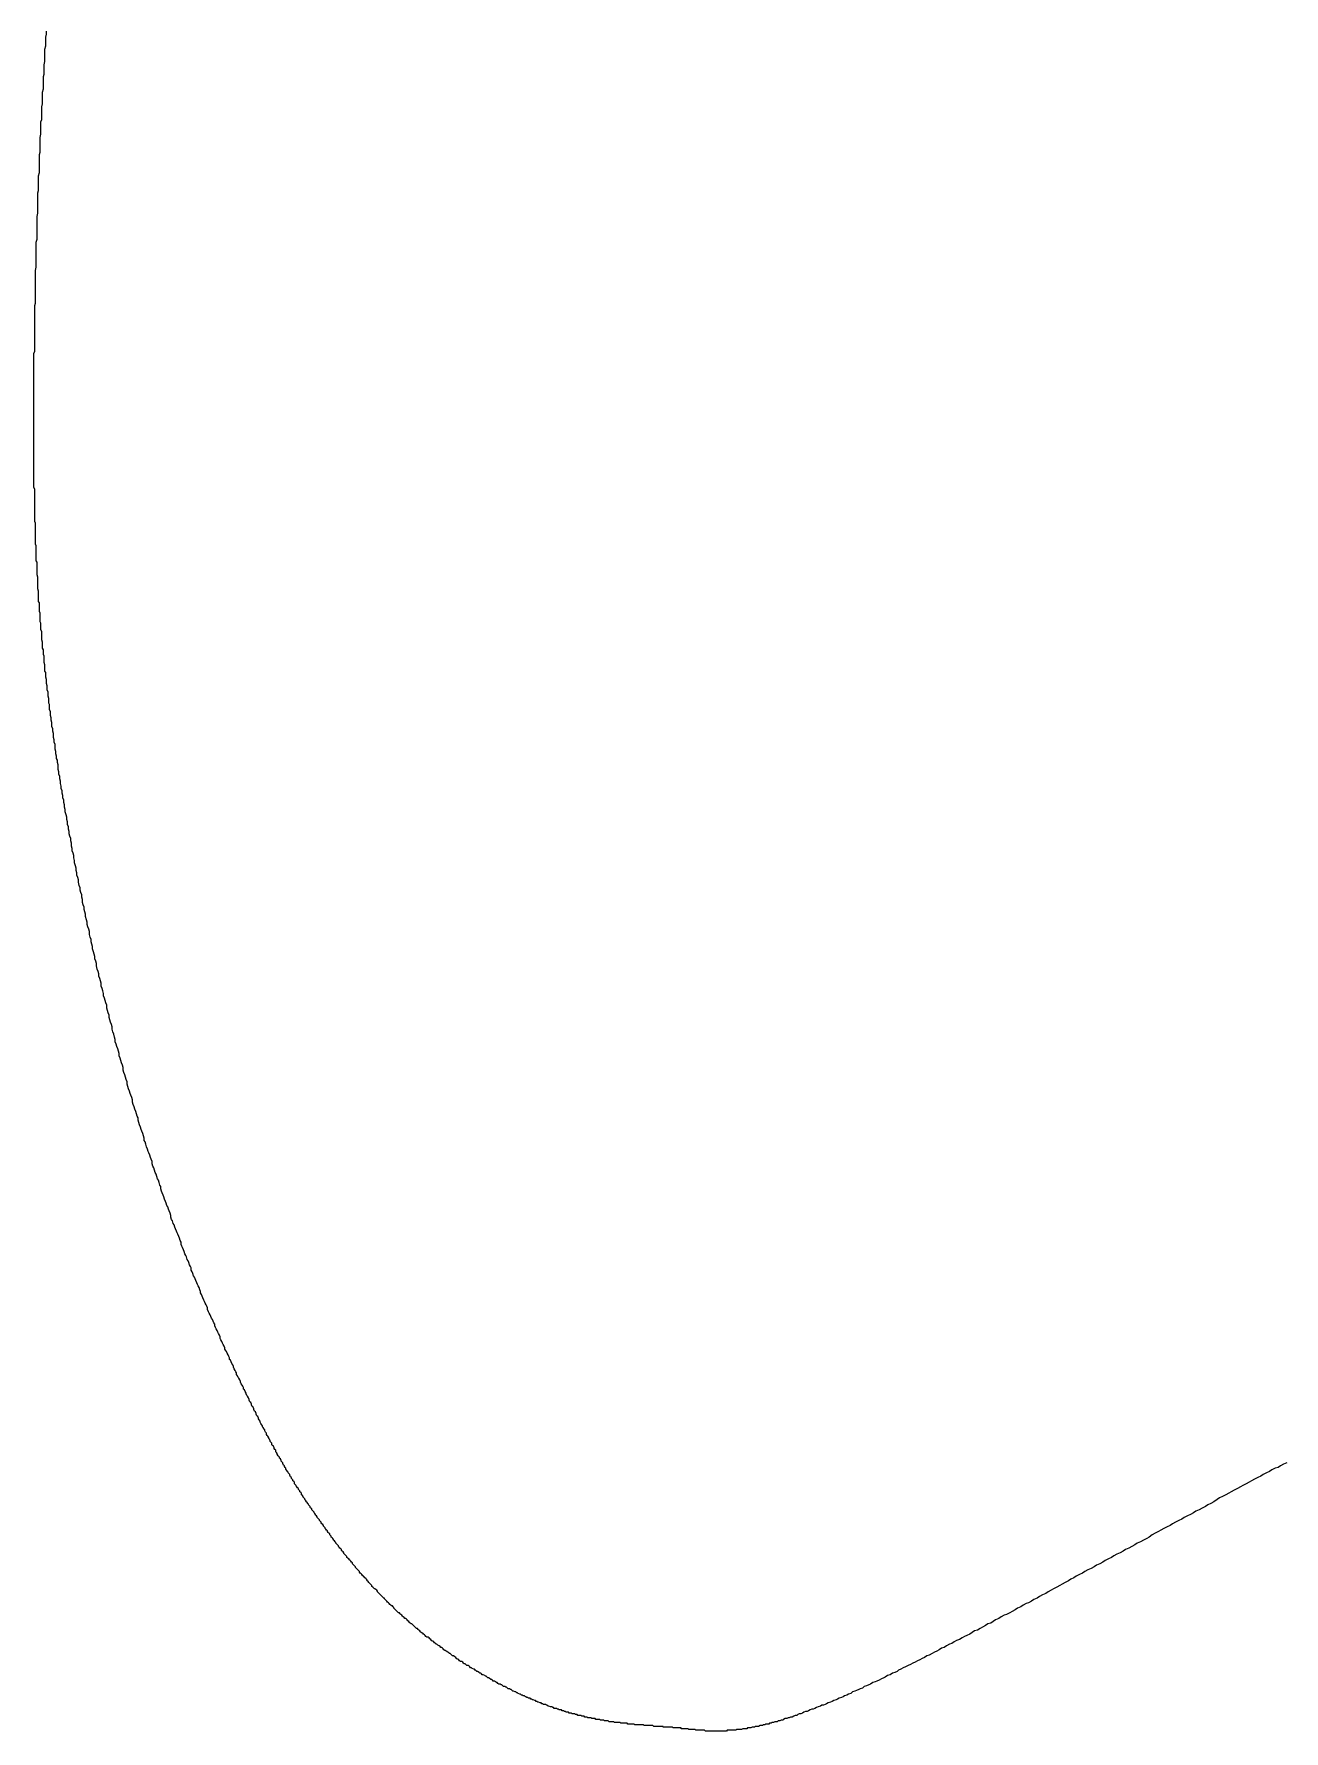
# Model space of a CAD drawing. Header units: millimetres. Extents: x 289 to 9778, y -894 to 6380.
# Drawn here: x 7072.79 to 7088.77, y -416.15 to -394.46 of the extents above; entities that cross this region are included whole.
import ezdxf

# ---------------------------------------------------------------- set-up
doc = ezdxf.new("R2010")
doc.units = ezdxf.units.MM

msp = doc.modelspace()

# ---------------------------------------------------------------- linework, layer by layer
msp.add_polyline3d([(7088.8, -412.723, 0), (7088.76, -412.743, 0), (7088.72, -412.763, 0), (7088.69, -412.783, 0), (7088.65, -412.793, 0), (7088.61, -412.813, 0), (7088.58, -412.833, 0), (7088.54, -412.853, 0), (7088.5, -412.873, 0), (7088.47, -412.893, 0), (7088.43, -412.913, 0), (7088.39, -412.933, 0), (7088.35, -412.953, 0), (7088.32, -412.973, 0), (7088.28, -412.993, 0), (7088.24, -413.013, 0), (7088.21, -413.033, 0), (7088.17, -413.053, 0), (7088.13, -413.073, 0), (7088.09, -413.093, 0), (7088.06, -413.113, 0), (7088.02, -413.133, 0), (7087.98, -413.153, 0), (7087.94, -413.173, 0), (7087.91, -413.193, 0), (7087.87, -413.223, 0), (7087.83, -413.243, 0), (7087.79, -413.263, 0), (7087.76, -413.283, 0), (7087.72, -413.303, 0), (7087.68, -413.323, 0), (7087.64, -413.343, 0), (7087.61, -413.363, 0), (7087.57, -413.383, 0), (7087.53, -413.403, 0), (7087.49, -413.423, 0), (7087.46, -413.443, 0), (7087.42, -413.463, 0), (7087.38, -413.483, 0), (7087.34, -413.503, 0), (7087.31, -413.523, 0), (7087.27, -413.543, 0), (7087.23, -413.563, 0), (7087.19, -413.583, 0), (7087.16, -413.603, 0), (7087.12, -413.623, 0), (7087.08, -413.643, 0), (7087.04, -413.673, 0), (7087.01, -413.693, 0), (7086.97, -413.713, 0), (7086.93, -413.733, 0), (7086.89, -413.753, 0), (7086.86, -413.773, 0), (7086.82, -413.793, 0), (7086.78, -413.813, 0), (7086.74, -413.833, 0), (7086.71, -413.853, 0), (7086.67, -413.873, 0), (7086.63, -413.893, 0), (7086.59, -413.913, 0), (7086.56, -413.933, 0), (7086.52, -413.953, 0), (7086.48, -413.973, 0), (7086.45, -413.993, 0), (7086.41, -414.013, 0), (7086.37, -414.033, 0), (7086.34, -414.053, 0), (7086.3, -414.073, 0), (7086.26, -414.093, 0), (7086.22, -414.113, 0), (7086.19, -414.133, 0), (7086.15, -414.153, 0), (7086.11, -414.173, 0), (7086.08, -414.193, 0), (7086.04, -414.213, 0), (7086.01, -414.233, 0), (7085.97, -414.253, 0), (7085.93, -414.273, 0), (7085.9, -414.293, 0), (7085.86, -414.313, 0), (7085.82, -414.333, 0), (7085.79, -414.353, 0), (7085.75, -414.373, 0), (7085.72, -414.393, 0), (7085.68, -414.413, 0), (7085.64, -414.433, 0), (7085.61, -414.453, 0), (7085.57, -414.473, 0), (7085.54, -414.493, 0), (7085.5, -414.513, 0), (7085.47, -414.523, 0), (7085.43, -414.543, 0), (7085.4, -414.563, 0), (7085.36, -414.583, 0), (7085.33, -414.603, 0), (7085.29, -414.623, 0), (7085.26, -414.643, 0), (7085.22, -414.663, 0), (7085.19, -414.673, 0), (7085.15, -414.693, 0), (7085.12, -414.713, 0), (7085.08, -414.733, 0), (7085.05, -414.753, 0), (7085.02, -414.773, 0), (7084.98, -414.783, 0), (7084.95, -414.803, 0), (7084.91, -414.823, 0), (7084.88, -414.843, 0), (7084.85, -414.863, 0), (7084.81, -414.873, 0), (7084.78, -414.893, 0), (7084.75, -414.913, 0), (7084.71, -414.933, 0), (7084.68, -414.943, 0), (7084.65, -414.963, 0), (7084.62, -414.983, 0), (7084.58, -414.993, 0), (7084.55, -415.013, 0), (7084.52, -415.033, 0), (7084.49, -415.043, 0), (7084.45, -415.063, 0), (7084.42, -415.083, 0), (7084.39, -415.093, 0), (7084.36, -415.113, 0), (7084.33, -415.133, 0), (7084.3, -415.143, 0), (7084.27, -415.163, 0), (7084.23, -415.183, 0), (7084.2, -415.193, 0), (7084.17, -415.213, 0), (7084.14, -415.223, 0), (7084.11, -415.243, 0), (7084.08, -415.253, 0), (7084.05, -415.273, 0), (7084.02, -415.283, 0), (7083.99, -415.303, 0), (7083.96, -415.313, 0), (7083.93, -415.333, 0), (7083.9, -415.343, 0), (7083.87, -415.363, 0), (7083.84, -415.373, 0), (7083.82, -415.393, 0), (7083.79, -415.403, 0), (7083.76, -415.413, 0), (7083.73, -415.433, 0), (7083.7, -415.443, 0), (7083.67, -415.463, 0), (7083.65, -415.473, 0), (7083.62, -415.483, 0), (7083.59, -415.503, 0), (7083.56, -415.513, 0), (7083.54, -415.523, 0), (7083.51, -415.533, 0), (7083.48, -415.553, 0), (7083.46, -415.563, 0), (7083.43, -415.573, 0), (7083.4, -415.583, 0), (7083.38, -415.603, 0), (7083.35, -415.613, 0), (7083.33, -415.623, 0), (7083.3, -415.633, 0), (7083.28, -415.643, 0), (7083.25, -415.653, 0), (7083.23, -415.673, 0), (7083.2, -415.683, 0), (7083.18, -415.693, 0), (7083.15, -415.703, 0), (7083.13, -415.713, 0), (7083.11, -415.723, 0), (7083.08, -415.733, 0), (7083.06, -415.743, 0), (7083.04, -415.753, 0), (7083.01, -415.763, 0), (7082.99, -415.773, 0), (7082.97, -415.783, 0), (7082.94, -415.793, 0), (7082.92, -415.803, 0), (7082.9, -415.813, 0), (7082.88, -415.823, 0), (7082.86, -415.823, 0), (7082.84, -415.833, 0), (7082.81, -415.843, 0), (7082.79, -415.853, 0), (7082.77, -415.863, 0), (7082.75, -415.873, 0), (7082.73, -415.873, 0), (7082.71, -415.883, 0), (7082.69, -415.893, 0), (7082.67, -415.903, 0), (7082.65, -415.903, 0), (7082.63, -415.913, 0), (7082.61, -415.923, 0), (7082.59, -415.933, 0), (7082.57, -415.933, 0), (7082.55, -415.943, 0), (7082.54, -415.953, 0), (7082.52, -415.953, 0), (7082.5, -415.963, 0), (7082.48, -415.973, 0), (7082.46, -415.973, 0), (7082.44, -415.983, 0), (7082.43, -415.983, 0), (7082.41, -415.993, 0), (7082.39, -415.993, 0), (7082.37, -416.003, 0), (7082.36, -416.013, 0), (7082.34, -416.013, 0), (7082.32, -416.023, 0), (7082.3, -416.023, 0), (7082.29, -416.033, 0), (7082.27, -416.033, 0), (7082.26, -416.033, 0), (7082.24, -416.043, 0), (7082.22, -416.043, 0), (7082.21, -416.053, 0), (7082.19, -416.053, 0), (7082.18, -416.063, 0), (7082.16, -416.063, 0), (7082.14, -416.063, 0), (7082.13, -416.073, 0), (7082.11, -416.073, 0), (7082.1, -416.083, 0), (7082.08, -416.083, 0), (7082.07, -416.083, 0), (7082.05, -416.093, 0), (7082.04, -416.093, 0), (7082.02, -416.093, 0), (7082.01, -416.093, 0), (7082, -416.103, 0), (7081.98, -416.103, 0), (7081.97, -416.103, 0), (7081.95, -416.113, 0), (7081.94, -416.113, 0), (7081.93, -416.113, 0), (7081.91, -416.113, 0), (7081.9, -416.123, 0), (7081.88, -416.123, 0), (7081.87, -416.123, 0), (7081.86, -416.123, 0), (7081.85, -416.123, 0), (7081.83, -416.133, 0), (7081.82, -416.133, 0), (7081.81, -416.133, 0), (7081.79, -416.133, 0), (7081.78, -416.133, 0), (7081.77, -416.133, 0), (7081.76, -416.143, 0), (7081.74, -416.143, 0), (7081.73, -416.143, 0), (7081.72, -416.143, 0), (7081.71, -416.143, 0), (7081.7, -416.143, 0), (7081.68, -416.143, 0), (7081.67, -416.143, 0), (7081.66, -416.143, 0), (7081.65, -416.143, 0), (7081.64, -416.153, 0), (7081.63, -416.153, 0), (7081.61, -416.153, 0), (7081.6, -416.153, 0), (7081.59, -416.153, 0), (7081.58, -416.153, 0), (7081.57, -416.153, 0), (7081.56, -416.153, 0), (7081.55, -416.153, 0), (7081.54, -416.153, 0), (7081.53, -416.153, 0), (7081.52, -416.153, 0), (7081.5, -416.153, 0), (7081.49, -416.153, 0), (7081.48, -416.153, 0), (7081.47, -416.153, 0), (7081.46, -416.153, 0), (7081.45, -416.153, 0), (7081.44, -416.153, 0), (7081.43, -416.153, 0), (7081.42, -416.153, 0), (7081.41, -416.153, 0), (7081.4, -416.153, 0), (7081.39, -416.153, 0), (7081.38, -416.153, 0), (7081.37, -416.153, 0), (7081.36, -416.143, 0), (7081.35, -416.143, 0), (7081.34, -416.143, 0), (7081.34, -416.143, 0), (7081.33, -416.143, 0), (7081.32, -416.143, 0), (7081.31, -416.143, 0), (7081.3, -416.143, 0), (7081.29, -416.143, 0), (7081.28, -416.143, 0), (7081.27, -416.143, 0), (7081.26, -416.143, 0), (7081.25, -416.143, 0), (7081.24, -416.133, 0), (7081.23, -416.133, 0), (7081.23, -416.133, 0), (7081.22, -416.133, 0), (7081.21, -416.133, 0), (7081.2, -416.133, 0), (7081.19, -416.133, 0), (7081.18, -416.133, 0), (7081.17, -416.133, 0), (7081.17, -416.133, 0), (7081.16, -416.133, 0), (7081.15, -416.123, 0), (7081.14, -416.123, 0), (7081.13, -416.123, 0), (7081.12, -416.123, 0), (7081.11, -416.123, 0), (7081.11, -416.123, 0), (7081.1, -416.123, 0), (7081.09, -416.123, 0), (7081.08, -416.123, 0), (7081.07, -416.123, 0), (7081.06, -416.123, 0), (7081.06, -416.113, 0), (7081.05, -416.113, 0), (7081.04, -416.113, 0), (7081.03, -416.113, 0), (7081.02, -416.113, 0), (7081.01, -416.113, 0), (7081.01, -416.113, 0), (7081, -416.113, 0), (7080.99, -416.113, 0), (7080.98, -416.113, 0), (7080.97, -416.113, 0), (7080.96, -416.113, 0), (7080.96, -416.113, 0), (7080.95, -416.103, 0), (7080.94, -416.103, 0), (7080.93, -416.103, 0), (7080.92, -416.103, 0), (7080.91, -416.103, 0), (7080.9, -416.103, 0), (7080.9, -416.103, 0), (7080.89, -416.103, 0), (7080.88, -416.103, 0), (7080.87, -416.103, 0), (7080.86, -416.103, 0), (7080.85, -416.103, 0), (7080.84, -416.103, 0), (7080.83, -416.103, 0), (7080.83, -416.093, 0), (7080.82, -416.093, 0), (7080.81, -416.093, 0), (7080.8, -416.093, 0), (7080.79, -416.093, 0), (7080.78, -416.093, 0), (7080.77, -416.093, 0), (7080.76, -416.093, 0), (7080.75, -416.093, 0), (7080.75, -416.093, 0), (7080.74, -416.093, 0), (7080.73, -416.093, 0), (7080.72, -416.093, 0), (7080.71, -416.093, 0), (7080.7, -416.083, 0), (7080.69, -416.083, 0), (7080.68, -416.083, 0), (7080.67, -416.083, 0), (7080.66, -416.083, 0), (7080.65, -416.083, 0), (7080.64, -416.083, 0), (7080.64, -416.083, 0), (7080.63, -416.083, 0), (7080.62, -416.083, 0), (7080.61, -416.083, 0), (7080.6, -416.083, 0), (7080.59, -416.083, 0), (7080.58, -416.073, 0), (7080.57, -416.073, 0), (7080.56, -416.073, 0), (7080.55, -416.073, 0), (7080.54, -416.073, 0), (7080.53, -416.073, 0), (7080.52, -416.073, 0), (7080.51, -416.073, 0), (7080.5, -416.073, 0), (7080.49, -416.073, 0), (7080.48, -416.073, 0), (7080.47, -416.073, 0), (7080.46, -416.063, 0), (7080.45, -416.063, 0), (7080.44, -416.063, 0), (7080.44, -416.063, 0), (7080.43, -416.063, 0), (7080.42, -416.063, 0), (7080.41, -416.063, 0), (7080.4, -416.063, 0), (7080.39, -416.063, 0), (7080.38, -416.063, 0), (7080.37, -416.053, 0), (7080.36, -416.053, 0), (7080.35, -416.053, 0), (7080.34, -416.053, 0), (7080.33, -416.053, 0), (7080.32, -416.053, 0), (7080.31, -416.053, 0), (7080.3, -416.053, 0), (7080.29, -416.053, 0), (7080.28, -416.043, 0), (7080.27, -416.043, 0), (7080.26, -416.043, 0), (7080.25, -416.043, 0), (7080.23, -416.043, 0), (7080.22, -416.043, 0), (7080.21, -416.043, 0), (7080.2, -416.033, 0), (7080.19, -416.033, 0), (7080.18, -416.033, 0), (7080.17, -416.033, 0), (7080.16, -416.033, 0), (7080.15, -416.033, 0), (7080.14, -416.033, 0), (7080.13, -416.023, 0), (7080.12, -416.023, 0), (7080.11, -416.023, 0), (7080.1, -416.023, 0), (7080.09, -416.023, 0), (7080.08, -416.023, 0), (7080.07, -416.013, 0), (7080.06, -416.013, 0), (7080.05, -416.013, 0), (7080.04, -416.013, 0), (7080.03, -416.013, 0), (7080.02, -416.003, 0), (7080, -416.003, 0), (7079.99, -416.003, 0), (7079.98, -416.003, 0), (7079.97, -416.003, 0), (7079.96, -415.993, 0), (7079.95, -415.993, 0), (7079.94, -415.993, 0), (7079.93, -415.993, 0), (7079.92, -415.993, 0), (7079.91, -415.983, 0), (7079.9, -415.983, 0), (7079.89, -415.983, 0), (7079.87, -415.983, 0), (7079.86, -415.973, 0), (7079.85, -415.973, 0), (7079.84, -415.973, 0), (7079.83, -415.973, 0), (7079.82, -415.963, 0), (7079.81, -415.963, 0), (7079.8, -415.963, 0), (7079.79, -415.963, 0), (7079.78, -415.953, 0), (7079.76, -415.953, 0), (7079.75, -415.953, 0), (7079.74, -415.953, 0), (7079.73, -415.943, 0), (7079.72, -415.943, 0), (7079.71, -415.943, 0), (7079.7, -415.933, 0), (7079.69, -415.933, 0), (7079.67, -415.933, 0), (7079.66, -415.923, 0), (7079.65, -415.923, 0), (7079.64, -415.923, 0), (7079.63, -415.923, 0), (7079.62, -415.913, 0), (7079.61, -415.913, 0), (7079.59, -415.913, 0), (7079.58, -415.903, 0), (7079.57, -415.903, 0), (7079.56, -415.893, 0), (7079.55, -415.893, 0), (7079.54, -415.893, 0), (7079.53, -415.883, 0), (7079.51, -415.883, 0), (7079.5, -415.883, 0), (7079.49, -415.873, 0), (7079.48, -415.873, 0), (7079.47, -415.863, 0), (7079.46, -415.863, 0), (7079.44, -415.863, 0), (7079.43, -415.853, 0), (7079.42, -415.853, 0), (7079.41, -415.843, 0), (7079.4, -415.843, 0), (7079.39, -415.843, 0), (7079.37, -415.833, 0), (7079.36, -415.833, 0), (7079.35, -415.823, 0), (7079.34, -415.823, 0), (7079.33, -415.813, 0), (7079.32, -415.813, 0), (7079.3, -415.813, 0), (7079.29, -415.803, 0), (7079.28, -415.803, 0), (7079.27, -415.793, 0), (7079.26, -415.793, 0), (7079.24, -415.783, 0), (7079.23, -415.783, 0), (7079.22, -415.773, 0), (7079.21, -415.773, 0), (7079.2, -415.763, 0), (7079.19, -415.763, 0), (7079.17, -415.753, 0), (7079.16, -415.753, 0), (7079.15, -415.743, 0), (7079.14, -415.743, 0), (7079.13, -415.733, 0), (7079.11, -415.733, 0), (7079.1, -415.723, 0), (7079.09, -415.723, 0), (7079.08, -415.713, 0), (7079.07, -415.713, 0), (7079.06, -415.703, 0), (7079.04, -415.703, 0), (7079.03, -415.693, 0), (7079.02, -415.693, 0), (7079.01, -415.683, 0), (7079, -415.683, 0), (7078.98, -415.673, 0), (7078.97, -415.663, 0), (7078.96, -415.663, 0), (7078.95, -415.653, 0), (7078.94, -415.653, 0), (7078.92, -415.643, 0), (7078.91, -415.643, 0), (7078.9, -415.633, 0), (7078.89, -415.623, 0), (7078.88, -415.623, 0), (7078.87, -415.613, 0), (7078.85, -415.613, 0), (7078.84, -415.603, 0), (7078.83, -415.593, 0), (7078.82, -415.593, 0), (7078.81, -415.583, 0), (7078.79, -415.583, 0), (7078.78, -415.573, 0), (7078.77, -415.563, 0), (7078.76, -415.563, 0), (7078.75, -415.553, 0), (7078.73, -415.553, 0), (7078.72, -415.543, 0), (7078.71, -415.533, 0), (7078.7, -415.533, 0), (7078.69, -415.523, 0), (7078.68, -415.513, 0), (7078.66, -415.513, 0), (7078.65, -415.503, 0), (7078.64, -415.493, 0), (7078.63, -415.493, 0), (7078.62, -415.483, 0), (7078.6, -415.473, 0), (7078.59, -415.473, 0), (7078.58, -415.463, 0), (7078.57, -415.453, 0), (7078.56, -415.453, 0), (7078.55, -415.443, 0), (7078.53, -415.433, 0), (7078.52, -415.433, 0), (7078.51, -415.423, 0), (7078.5, -415.413, 0), (7078.49, -415.413, 0), (7078.48, -415.403, 0), (7078.46, -415.393, 0), (7078.45, -415.393, 0), (7078.44, -415.383, 0), (7078.43, -415.373, 0), (7078.42, -415.363, 0), (7078.41, -415.363, 0), (7078.39, -415.353, 0), (7078.38, -415.343, 0), (7078.37, -415.343, 0), (7078.36, -415.333, 0), (7078.35, -415.323, 0), (7078.34, -415.313, 0), (7078.32, -415.313, 0), (7078.31, -415.303, 0), (7078.3, -415.293, 0), (7078.29, -415.293, 0), (7078.28, -415.283, 0), (7078.27, -415.273, 0), (7078.26, -415.263, 0), (7078.24, -415.263, 0), (7078.23, -415.253, 0), (7078.22, -415.243, 0), (7078.21, -415.233, 0), (7078.2, -415.233, 0), (7078.19, -415.223, 0), (7078.18, -415.213, 0), (7078.17, -415.203, 0), (7078.15, -415.193, 0), (7078.14, -415.193, 0), (7078.13, -415.183, 0), (7078.12, -415.173, 0), (7078.11, -415.163, 0), (7078.1, -415.163, 0), (7078.09, -415.153, 0), (7078.08, -415.143, 0), (7078.06, -415.133, 0), (7078.05, -415.123, 0), (7078.04, -415.123, 0), (7078.03, -415.113, 0), (7078.02, -415.103, 0), (7078.01, -415.093, 0), (7078, -415.083, 0), (7077.99, -415.083, 0), (7077.98, -415.073, 0), (7077.97, -415.063, 0), (7077.95, -415.053, 0), (7077.94, -415.043, 0), (7077.93, -415.043, 0), (7077.92, -415.033, 0), (7077.91, -415.023, 0), (7077.9, -415.013, 0), (7077.89, -415.003, 0), (7077.88, -415.003, 0), (7077.87, -414.993, 0), (7077.86, -414.983, 0), (7077.85, -414.973, 0), (7077.84, -414.963, 0), (7077.83, -414.953, 0), (7077.81, -414.953, 0), (7077.8, -414.943, 0), (7077.79, -414.933, 0), (7077.78, -414.923, 0), (7077.77, -414.913, 0), (7077.76, -414.903, 0), (7077.75, -414.903, 0), (7077.74, -414.893, 0), (7077.73, -414.883, 0), (7077.72, -414.873, 0), (7077.71, -414.863, 0), (7077.7, -414.853, 0), (7077.69, -414.843, 0), (7077.68, -414.843, 0), (7077.67, -414.833, 0), (7077.66, -414.823, 0), (7077.65, -414.813, 0), (7077.64, -414.803, 0), (7077.63, -414.793, 0), (7077.62, -414.783, 0), (7077.61, -414.783, 0), (7077.6, -414.773, 0), (7077.59, -414.763, 0), (7077.58, -414.753, 0), (7077.57, -414.743, 0), (7077.56, -414.733, 0), (7077.55, -414.723, 0), (7077.54, -414.713, 0), (7077.53, -414.713, 0), (7077.52, -414.703, 0), (7077.51, -414.693, 0), (7077.5, -414.683, 0), (7077.49, -414.673, 0), (7077.48, -414.663, 0), (7077.47, -414.653, 0), (7077.46, -414.643, 0), (7077.45, -414.643, 0), (7077.44, -414.633, 0), (7077.43, -414.623, 0), (7077.42, -414.613, 0), (7077.41, -414.603, 0), (7077.4, -414.593, 0), (7077.39, -414.583, 0), (7077.39, -414.573, 0), (7077.38, -414.563, 0), (7077.37, -414.553, 0), (7077.36, -414.553, 0), (7077.35, -414.543, 0), (7077.34, -414.533, 0), (7077.33, -414.523, 0), (7077.32, -414.513, 0), (7077.31, -414.503, 0), (7077.3, -414.493, 0), (7077.29, -414.483, 0), (7077.28, -414.473, 0), (7077.27, -414.463, 0), (7077.27, -414.453, 0), (7077.26, -414.453, 0), (7077.25, -414.443, 0), (7077.24, -414.433, 0), (7077.23, -414.423, 0), (7077.22, -414.413, 0), (7077.21, -414.403, 0), (7077.2, -414.393, 0), (7077.19, -414.383, 0), (7077.18, -414.373, 0), (7077.18, -414.363, 0), (7077.17, -414.353, 0), (7077.16, -414.343, 0), (7077.15, -414.333, 0), (7077.14, -414.333, 0), (7077.13, -414.323, 0), (7077.12, -414.313, 0), (7077.11, -414.303, 0), (7077.11, -414.293, 0), (7077.1, -414.283, 0), (7077.09, -414.273, 0), (7077.08, -414.263, 0), (7077.07, -414.253, 0), (7077.06, -414.243, 0), (7077.05, -414.233, 0), (7077.05, -414.223, 0), (7077.04, -414.213, 0), (7077.03, -414.203, 0), (7077.02, -414.193, 0), (7077.01, -414.183, 0), (7077, -414.183, 0), (7077, -414.173, 0), (7076.99, -414.163, 0), (7076.98, -414.153, 0), (7076.97, -414.143, 0), (7076.96, -414.133, 0), (7076.95, -414.123, 0), (7076.95, -414.113, 0), (7076.94, -414.103, 0), (7076.93, -414.093, 0), (7076.92, -414.083, 0), (7076.91, -414.073, 0), (7076.9, -414.063, 0), (7076.9, -414.053, 0), (7076.89, -414.043, 0), (7076.88, -414.033, 0), (7076.87, -414.023, 0), (7076.86, -414.013, 0), (7076.86, -414.003, 0), (7076.85, -413.993, 0), (7076.84, -413.983, 0), (7076.83, -413.973, 0), (7076.82, -413.963, 0), (7076.82, -413.953, 0), (7076.81, -413.953, 0), (7076.8, -413.943, 0), (7076.79, -413.933, 0), (7076.79, -413.923, 0), (7076.78, -413.913, 0), (7076.77, -413.903, 0), (7076.76, -413.893, 0), (7076.75, -413.883, 0), (7076.75, -413.873, 0), (7076.74, -413.863, 0), (7076.73, -413.853, 0), (7076.72, -413.843, 0), (7076.72, -413.833, 0), (7076.71, -413.823, 0), (7076.7, -413.813, 0), (7076.69, -413.803, 0), (7076.68, -413.793, 0), (7076.68, -413.783, 0), (7076.67, -413.773, 0), (7076.66, -413.763, 0), (7076.65, -413.753, 0), (7076.65, -413.743, 0), (7076.64, -413.733, 0), (7076.63, -413.723, 0), (7076.62, -413.713, 0), (7076.62, -413.703, 0), (7076.61, -413.693, 0), (7076.6, -413.683, 0), (7076.59, -413.673, 0), (7076.59, -413.663, 0), (7076.58, -413.653, 0), (7076.57, -413.643, 0), (7076.57, -413.633, 0), (7076.56, -413.623, 0), (7076.55, -413.613, 0), (7076.54, -413.603, 0), (7076.54, -413.593, 0), (7076.53, -413.583, 0), (7076.52, -413.573, 0), (7076.51, -413.563, 0), (7076.51, -413.553, 0), (7076.5, -413.543, 0), (7076.49, -413.533, 0), (7076.49, -413.523, 0), (7076.48, -413.513, 0), (7076.47, -413.503, 0), (7076.46, -413.493, 0), (7076.46, -413.483, 0), (7076.45, -413.473, 0), (7076.44, -413.463, 0), (7076.44, -413.453, 0), (7076.43, -413.443, 0), (7076.42, -413.433, 0), (7076.41, -413.423, 0), (7076.41, -413.413, 0), (7076.4, -413.403, 0), (7076.39, -413.393, 0), (7076.39, -413.383, 0), (7076.38, -413.373, 0), (7076.37, -413.363, 0), (7076.37, -413.353, 0), (7076.36, -413.343, 0), (7076.35, -413.333, 0), (7076.34, -413.323, 0), (7076.34, -413.313, 0), (7076.33, -413.303, 0), (7076.32, -413.293, 0), (7076.32, -413.283, 0), (7076.31, -413.273, 0), (7076.3, -413.263, 0), (7076.3, -413.253, 0), (7076.29, -413.243, 0), (7076.28, -413.233, 0), (7076.27, -413.223, 0), (7076.27, -413.213, 0), (7076.26, -413.203, 0), (7076.25, -413.193, 0), (7076.25, -413.183, 0), (7076.24, -413.173, 0), (7076.23, -413.163, 0), (7076.23, -413.153, 0), (7076.22, -413.143, 0), (7076.21, -413.133, 0), (7076.21, -413.113, 0), (7076.2, -413.103, 0), (7076.19, -413.093, 0), (7076.19, -413.083, 0), (7076.18, -413.073, 0), (7076.17, -413.063, 0), (7076.17, -413.053, 0), (7076.16, -413.043, 0), (7076.15, -413.033, 0), (7076.14, -413.023, 0), (7076.14, -413.013, 0), (7076.13, -413.003, 0), (7076.12, -412.993, 0), (7076.12, -412.973, 0), (7076.11, -412.963, 0), (7076.1, -412.953, 0), (7076.1, -412.943, 0), (7076.09, -412.933, 0), (7076.08, -412.923, 0), (7076.08, -412.913, 0), (7076.07, -412.903, 0), (7076.06, -412.883, 0), (7076.06, -412.873, 0), (7076.05, -412.863, 0), (7076.04, -412.853, 0), (7076.04, -412.843, 0), (7076.03, -412.833, 0), (7076.02, -412.823, 0), (7076.01, -412.803, 0), (7076.01, -412.793, 0), (7076, -412.783, 0), (7075.99, -412.773, 0), (7075.99, -412.763, 0), (7075.98, -412.753, 0), (7075.97, -412.733, 0), (7075.97, -412.723, 0), (7075.96, -412.713, 0), (7075.95, -412.703, 0), (7075.95, -412.693, 0), (7075.94, -412.673, 0), (7075.93, -412.663, 0), (7075.93, -412.653, 0), (7075.92, -412.643, 0), (7075.91, -412.633, 0), (7075.9, -412.613, 0), (7075.9, -412.603, 0), (7075.89, -412.593, 0), (7075.88, -412.583, 0), (7075.88, -412.563, 0), (7075.87, -412.553, 0), (7075.86, -412.543, 0), (7075.86, -412.533, 0), (7075.85, -412.513, 0), (7075.84, -412.503, 0), (7075.83, -412.493, 0), (7075.83, -412.473, 0), (7075.82, -412.463, 0), (7075.81, -412.453, 0), (7075.81, -412.443, 0), (7075.8, -412.423, 0), (7075.79, -412.413, 0), (7075.79, -412.403, 0), (7075.78, -412.383, 0), (7075.77, -412.373, 0), (7075.76, -412.363, 0), (7075.76, -412.343, 0), (7075.75, -412.333, 0), (7075.74, -412.313, 0), (7075.74, -412.303, 0), (7075.73, -412.293, 0), (7075.72, -412.273, 0), (7075.71, -412.263, 0), (7075.71, -412.253, 0), (7075.7, -412.233, 0), (7075.69, -412.223, 0), (7075.68, -412.203, 0), (7075.68, -412.193, 0), (7075.67, -412.173, 0), (7075.66, -412.163, 0), (7075.66, -412.153, 0), (7075.65, -412.133, 0), (7075.64, -412.123, 0), (7075.63, -412.103, 0), (7075.63, -412.093, 0), (7075.62, -412.073, 0), (7075.61, -412.063, 0), (7075.6, -412.043, 0), (7075.6, -412.033, 0), (7075.59, -412.013, 0), (7075.58, -412.003, 0), (7075.57, -411.983, 0), (7075.57, -411.973, 0), (7075.56, -411.953, 0), (7075.55, -411.943, 0), (7075.54, -411.923, 0), (7075.54, -411.913, 0), (7075.53, -411.893, 0), (7075.52, -411.873, 0), (7075.51, -411.863, 0), (7075.5, -411.843, 0), (7075.5, -411.833, 0), (7075.49, -411.813, 0), (7075.48, -411.793, 0), (7075.47, -411.783, 0), (7075.47, -411.763, 0), (7075.46, -411.743, 0), (7075.45, -411.733, 0), (7075.44, -411.713, 0), (7075.43, -411.693, 0), (7075.43, -411.683, 0), (7075.42, -411.663, 0), (7075.41, -411.643, 0), (7075.4, -411.633, 0), (7075.39, -411.613, 0), (7075.38, -411.593, 0), (7075.38, -411.573, 0), (7075.37, -411.563, 0), (7075.36, -411.543, 0), (7075.35, -411.523, 0), (7075.34, -411.503, 0), (7075.34, -411.493, 0), (7075.33, -411.473, 0), (7075.32, -411.453, 0), (7075.31, -411.433, 0), (7075.3, -411.413, 0), (7075.29, -411.403, 0), (7075.29, -411.383, 0), (7075.28, -411.363, 0), (7075.27, -411.343, 0), (7075.26, -411.323, 0), (7075.25, -411.303, 0), (7075.24, -411.283, 0), (7075.23, -411.273, 0), (7075.23, -411.253, 0), (7075.22, -411.233, 0), (7075.21, -411.213, 0), (7075.2, -411.193, 0), (7075.19, -411.173, 0), (7075.18, -411.153, 0), (7075.17, -411.133, 0), (7075.17, -411.113, 0), (7075.16, -411.093, 0), (7075.15, -411.073, 0), (7075.14, -411.053, 0), (7075.13, -411.033, 0), (7075.12, -411.013, 0), (7075.11, -410.993, 0), (7075.1, -410.973, 0), (7075.1, -410.953, 0), (7075.09, -410.933, 0), (7075.08, -410.913, 0), (7075.07, -410.893, 0), (7075.06, -410.873, 0), (7075.05, -410.853, 0), (7075.04, -410.833, 0), (7075.03, -410.813, 0), (7075.02, -410.793, 0), (7075.01, -410.763, 0), (7075.01, -410.743, 0), (7075, -410.723, 0), (7074.99, -410.703, 0), (7074.98, -410.683, 0), (7074.97, -410.663, 0), (7074.96, -410.643, 0), (7074.95, -410.613, 0), (7074.94, -410.593, 0), (7074.93, -410.573, 0), (7074.92, -410.553, 0), (7074.92, -410.533, 0), (7074.91, -410.513, 0), (7074.9, -410.483, 0), (7074.89, -410.463, 0), (7074.88, -410.443, 0), (7074.87, -410.423, 0), (7074.86, -410.393, 0), (7074.85, -410.373, 0), (7074.84, -410.353, 0), (7074.83, -410.333, 0), (7074.82, -410.303, 0), (7074.81, -410.283, 0), (7074.8, -410.263, 0), (7074.8, -410.233, 0), (7074.79, -410.213, 0), (7074.78, -410.193, 0), (7074.77, -410.163, 0), (7074.76, -410.143, 0), (7074.75, -410.123, 0), (7074.74, -410.093, 0), (7074.73, -410.073, 0), (7074.72, -410.053, 0), (7074.71, -410.023, 0), (7074.7, -410.003, 0), (7074.69, -409.973, 0), (7074.68, -409.953, 0), (7074.67, -409.933, 0), (7074.67, -409.903, 0), (7074.66, -409.883, 0), (7074.65, -409.853, 0), (7074.64, -409.833, 0), (7074.63, -409.803, 0), (7074.62, -409.783, 0), (7074.61, -409.763, 0), (7074.6, -409.733, 0), (7074.59, -409.713, 0), (7074.58, -409.683, 0), (7074.57, -409.663, 0), (7074.56, -409.633, 0), (7074.55, -409.613, 0), (7074.54, -409.583, 0), (7074.54, -409.563, 0), (7074.53, -409.533, 0), (7074.52, -409.503, 0), (7074.51, -409.483, 0), (7074.5, -409.453, 0), (7074.49, -409.433, 0), (7074.48, -409.403, 0), (7074.47, -409.383, 0), (7074.46, -409.353, 0), (7074.45, -409.323, 0), (7074.44, -409.303, 0), (7074.43, -409.273, 0), (7074.42, -409.253, 0), (7074.41, -409.223, 0), (7074.41, -409.193, 0), (7074.4, -409.173, 0), (7074.39, -409.143, 0), (7074.38, -409.113, 0), (7074.37, -409.093, 0), (7074.36, -409.063, 0), (7074.35, -409.033, 0), (7074.34, -409.013, 0), (7074.33, -408.983, 0), (7074.32, -408.953, 0), (7074.31, -408.933, 0), (7074.3, -408.903, 0), (7074.3, -408.873, 0), (7074.29, -408.843, 0), (7074.28, -408.823, 0), (7074.27, -408.793, 0), (7074.26, -408.763, 0), (7074.25, -408.743, 0), (7074.24, -408.713, 0), (7074.23, -408.683, 0), (7074.22, -408.653, 0), (7074.21, -408.623, 0), (7074.2, -408.603, 0), (7074.2, -408.573, 0), (7074.19, -408.543, 0), (7074.18, -408.513, 0), (7074.17, -408.483, 0), (7074.16, -408.463, 0), (7074.15, -408.433, 0), (7074.14, -408.403, 0), (7074.13, -408.373, 0), (7074.12, -408.343, 0), (7074.12, -408.313, 0), (7074.11, -408.293, 0), (7074.1, -408.263, 0), (7074.09, -408.233, 0), (7074.08, -408.203, 0), (7074.07, -408.173, 0), (7074.06, -408.143, 0), (7074.05, -408.113, 0), (7074.05, -408.083, 0), (7074.04, -408.053, 0), (7074.03, -408.023, 0), (7074.02, -408.003, 0), (7074.01, -407.973, 0), (7074, -407.943, 0), (7073.99, -407.913, 0), (7073.98, -407.883, 0), (7073.98, -407.853, 0), (7073.97, -407.823, 0), (7073.96, -407.793, 0), (7073.95, -407.763, 0), (7073.94, -407.733, 0), (7073.93, -407.703, 0), (7073.93, -407.673, 0), (7073.92, -407.643, 0), (7073.91, -407.613, 0), (7073.9, -407.583, 0), (7073.89, -407.553, 0), (7073.88, -407.523, 0), (7073.88, -407.493, 0), (7073.87, -407.463, 0), (7073.86, -407.433, 0), (7073.85, -407.403, 0), (7073.84, -407.373, 0), (7073.83, -407.343, 0), (7073.83, -407.313, 0), (7073.82, -407.283, 0), (7073.81, -407.243, 0), (7073.8, -407.213, 0), (7073.79, -407.183, 0), (7073.79, -407.153, 0), (7073.78, -407.123, 0), (7073.77, -407.093, 0), (7073.76, -407.063, 0), (7073.75, -407.033, 0), (7073.75, -407.003, 0), (7073.74, -406.973, 0), (7073.73, -406.943, 0), (7073.72, -406.913, 0), (7073.72, -406.873, 0), (7073.71, -406.843, 0), (7073.7, -406.813, 0), (7073.69, -406.783, 0), (7073.68, -406.753, 0), (7073.68, -406.723, 0), (7073.67, -406.693, 0), (7073.66, -406.663, 0), (7073.65, -406.633, 0), (7073.65, -406.593, 0), (7073.64, -406.563, 0), (7073.63, -406.533, 0), (7073.62, -406.503, 0), (7073.62, -406.473, 0), (7073.61, -406.443, 0), (7073.6, -406.413, 0), (7073.59, -406.373, 0), (7073.59, -406.343, 0), (7073.58, -406.313, 0), (7073.57, -406.283, 0), (7073.57, -406.253, 0), (7073.56, -406.223, 0), (7073.55, -406.193, 0), (7073.54, -406.153, 0), (7073.54, -406.123, 0), (7073.53, -406.093, 0), (7073.52, -406.063, 0), (7073.52, -406.033, 0), (7073.51, -406.003, 0), (7073.5, -405.973, 0), (7073.5, -405.933, 0), (7073.49, -405.903, 0), (7073.48, -405.873, 0), (7073.47, -405.843, 0), (7073.47, -405.813, 0), (7073.46, -405.783, 0), (7073.45, -405.743, 0), (7073.45, -405.713, 0), (7073.44, -405.683, 0), (7073.43, -405.653, 0), (7073.43, -405.623, 0), (7073.42, -405.593, 0), (7073.41, -405.563, 0), (7073.41, -405.523, 0), (7073.4, -405.493, 0), (7073.4, -405.463, 0), (7073.39, -405.433, 0), (7073.38, -405.403, 0), (7073.38, -405.373, 0), (7073.37, -405.343, 0), (7073.36, -405.303, 0), (7073.36, -405.273, 0), (7073.35, -405.243, 0), (7073.34, -405.213, 0), (7073.34, -405.183, 0), (7073.33, -405.153, 0), (7073.33, -405.123, 0), (7073.32, -405.093, 0), (7073.31, -405.053, 0), (7073.31, -405.023, 0), (7073.3, -404.993, 0), (7073.3, -404.963, 0), (7073.29, -404.933, 0), (7073.28, -404.903, 0), (7073.28, -404.873, 0), (7073.27, -404.843, 0), (7073.27, -404.803, 0), (7073.26, -404.773, 0), (7073.26, -404.743, 0), (7073.25, -404.713, 0), (7073.24, -404.683, 0), (7073.24, -404.653, 0), (7073.23, -404.623, 0), (7073.23, -404.593, 0), (7073.22, -404.563, 0), (7073.22, -404.533, 0), (7073.21, -404.503, 0), (7073.21, -404.473, 0), (7073.2, -404.443, 0), (7073.19, -404.403, 0), (7073.19, -404.373, 0), (7073.18, -404.343, 0), (7073.18, -404.313, 0), (7073.17, -404.283, 0), (7073.17, -404.253, 0), (7073.16, -404.223, 0), (7073.16, -404.193, 0), (7073.15, -404.163, 0), (7073.15, -404.133, 0), (7073.14, -404.103, 0), (7073.14, -404.073, 0), (7073.13, -404.043, 0), (7073.13, -404.013, 0), (7073.12, -403.983, 0), (7073.12, -403.953, 0), (7073.11, -403.923, 0), (7073.11, -403.893, 0), (7073.1, -403.863, 0), (7073.1, -403.833, 0), (7073.1, -403.803, 0), (7073.09, -403.773, 0), (7073.09, -403.743, 0), (7073.08, -403.723, 0), (7073.08, -403.693, 0), (7073.07, -403.663, 0), (7073.07, -403.633, 0), (7073.06, -403.603, 0), (7073.06, -403.573, 0), (7073.06, -403.543, 0), (7073.05, -403.513, 0), (7073.05, -403.483, 0), (7073.04, -403.453, 0), (7073.04, -403.433, 0), (7073.04, -403.403, 0), (7073.03, -403.373, 0), (7073.03, -403.343, 0), (7073.02, -403.313, 0), (7073.02, -403.283, 0), (7073.02, -403.263, 0), (7073.01, -403.233, 0), (7073.01, -403.203, 0), (7073, -403.173, 0), (7073, -403.143, 0), (7073, -403.123, 0), (7072.99, -403.093, 0), (7072.99, -403.063, 0), (7072.99, -403.033, 0), (7072.98, -403.013, 0), (7072.98, -402.983, 0), (7072.98, -402.953, 0), (7072.97, -402.923, 0), (7072.97, -402.903, 0), (7072.97, -402.873, 0), (7072.96, -402.843, 0), (7072.96, -402.813, 0), (7072.96, -402.793, 0), (7072.95, -402.763, 0), (7072.95, -402.733, 0), (7072.95, -402.713, 0), (7072.94, -402.683, 0), (7072.94, -402.653, 0), (7072.94, -402.623, 0), (7072.93, -402.603, 0), (7072.93, -402.573, 0), (7072.93, -402.543, 0), (7072.93, -402.523, 0), (7072.92, -402.493, 0), (7072.92, -402.463, 0), (7072.92, -402.443, 0), (7072.92, -402.413, 0), (7072.91, -402.393, 0), (7072.91, -402.363, 0), (7072.91, -402.333, 0), (7072.9, -402.313, 0), (7072.9, -402.283, 0), (7072.9, -402.253, 0), (7072.9, -402.233, 0), (7072.89, -402.203, 0), (7072.89, -402.173, 0), (7072.89, -402.153, 0), (7072.89, -402.123, 0), (7072.89, -402.103, 0), (7072.88, -402.073, 0), (7072.88, -402.043, 0), (7072.88, -402.023, 0), (7072.88, -401.993, 0), (7072.87, -401.973, 0), (7072.87, -401.943, 0), (7072.87, -401.913, 0), (7072.87, -401.893, 0), (7072.87, -401.863, 0), (7072.86, -401.843, 0), (7072.86, -401.813, 0), (7072.86, -401.783, 0), (7072.86, -401.763, 0), (7072.86, -401.733, 0), (7072.85, -401.713, 0), (7072.85, -401.683, 0), (7072.85, -401.663, 0), (7072.85, -401.633, 0), (7072.85, -401.603, 0), (7072.85, -401.583, 0), (7072.84, -401.553, 0), (7072.84, -401.533, 0), (7072.84, -401.503, 0), (7072.84, -401.473, 0), (7072.84, -401.453, 0), (7072.84, -401.423, 0), (7072.84, -401.403, 0), (7072.83, -401.373, 0), (7072.83, -401.343, 0), (7072.83, -401.323, 0), (7072.83, -401.293, 0), (7072.83, -401.273, 0), (7072.83, -401.243, 0), (7072.83, -401.213, 0), (7072.82, -401.193, 0), (7072.82, -401.163, 0), (7072.82, -401.143, 0), (7072.82, -401.113, 0), (7072.82, -401.083, 0), (7072.82, -401.063, 0), (7072.82, -401.033, 0), (7072.82, -401.003, 0), (7072.81, -400.983, 0), (7072.81, -400.953, 0), (7072.81, -400.933, 0), (7072.81, -400.903, 0), (7072.81, -400.873, 0), (7072.81, -400.853, 0), (7072.81, -400.823, 0), (7072.81, -400.793, 0), (7072.81, -400.773, 0), (7072.81, -400.743, 0), (7072.81, -400.713, 0), (7072.8, -400.693, 0), (7072.8, -400.663, 0), (7072.8, -400.633, 0), (7072.8, -400.613, 0), (7072.8, -400.583, 0), (7072.8, -400.553, 0), (7072.8, -400.533, 0), (7072.8, -400.503, 0), (7072.8, -400.473, 0), (7072.8, -400.443, 0), (7072.8, -400.423, 0), (7072.8, -400.393, 0), (7072.8, -400.363, 0), (7072.8, -400.343, 0), (7072.8, -400.313, 0), (7072.8, -400.283, 0), (7072.79, -400.253, 0), (7072.79, -400.233, 0), (7072.79, -400.203, 0), (7072.79, -400.173, 0), (7072.79, -400.143, 0), (7072.79, -400.113, 0), (7072.79, -400.093, 0), (7072.79, -400.063, 0), (7072.79, -400.033, 0), (7072.79, -400.003, 0), (7072.79, -399.973, 0), (7072.79, -399.953, 0), (7072.79, -399.923, 0), (7072.79, -399.893, 0), (7072.79, -399.863, 0), (7072.79, -399.833, 0), (7072.79, -399.803, 0), (7072.79, -399.773, 0), (7072.79, -399.753, 0), (7072.79, -399.723, 0), (7072.79, -399.693, 0), (7072.79, -399.663, 0), (7072.79, -399.633, 0), (7072.79, -399.603, 0), (7072.79, -399.573, 0), (7072.79, -399.543, 0), (7072.79, -399.513, 0), (7072.79, -399.483, 0), (7072.79, -399.453, 0), (7072.79, -399.423, 0), (7072.79, -399.393, 0), (7072.79, -399.363, 0), (7072.79, -399.333, 0), (7072.79, -399.303, 0), (7072.79, -399.273, 0), (7072.79, -399.243, 0), (7072.79, -399.213, 0), (7072.79, -399.183, 0), (7072.79, -399.153, 0), (7072.79, -399.123, 0), (7072.79, -399.093, 0), (7072.79, -399.053, 0), (7072.79, -399.023, 0), (7072.79, -398.993, 0), (7072.79, -398.963, 0), (7072.79, -398.933, 0), (7072.79, -398.903, 0), (7072.79, -398.873, 0), (7072.79, -398.833, 0), (7072.79, -398.803, 0), (7072.79, -398.773, 0), (7072.79, -398.743, 0), (7072.79, -398.703, 0), (7072.79, -398.673, 0), (7072.79, -398.643, 0), (7072.79, -398.613, 0), (7072.79, -398.573, 0), (7072.79, -398.543, 0), (7072.8, -398.513, 0), (7072.8, -398.483, 0), (7072.8, -398.443, 0), (7072.8, -398.413, 0), (7072.8, -398.383, 0), (7072.8, -398.343, 0), (7072.8, -398.313, 0), (7072.8, -398.283, 0), (7072.8, -398.243, 0), (7072.8, -398.213, 0), (7072.8, -398.173, 0), (7072.8, -398.143, 0), (7072.8, -398.113, 0), (7072.8, -398.073, 0), (7072.8, -398.043, 0), (7072.8, -398.003, 0), (7072.8, -397.973, 0), (7072.8, -397.933, 0), (7072.81, -397.903, 0), (7072.81, -397.873, 0), (7072.81, -397.833, 0), (7072.81, -397.803, 0), (7072.81, -397.763, 0), (7072.81, -397.733, 0), (7072.81, -397.693, 0), (7072.81, -397.663, 0), (7072.81, -397.623, 0), (7072.81, -397.593, 0), (7072.81, -397.553, 0), (7072.81, -397.513, 0), (7072.81, -397.483, 0), (7072.82, -397.443, 0), (7072.82, -397.413, 0), (7072.82, -397.373, 0), (7072.82, -397.343, 0), (7072.82, -397.303, 0), (7072.82, -397.263, 0), (7072.82, -397.233, 0), (7072.82, -397.193, 0), (7072.82, -397.163, 0), (7072.82, -397.123, 0), (7072.83, -397.083, 0), (7072.83, -397.053, 0), (7072.83, -397.013, 0), (7072.83, -396.973, 0), (7072.83, -396.943, 0), (7072.83, -396.903, 0), (7072.83, -396.863, 0), (7072.83, -396.833, 0), (7072.83, -396.793, 0), (7072.84, -396.753, 0), (7072.84, -396.723, 0), (7072.84, -396.683, 0), (7072.84, -396.643, 0), (7072.84, -396.613, 0), (7072.84, -396.573, 0), (7072.84, -396.533, 0), (7072.84, -396.493, 0), (7072.85, -396.463, 0), (7072.85, -396.423, 0), (7072.85, -396.383, 0), (7072.85, -396.343, 0), (7072.85, -396.313, 0), (7072.85, -396.273, 0), (7072.86, -396.233, 0), (7072.86, -396.193, 0), (7072.86, -396.163, 0), (7072.86, -396.123, 0), (7072.86, -396.083, 0), (7072.86, -396.043, 0), (7072.86, -396.003, 0), (7072.87, -395.973, 0), (7072.87, -395.933, 0), (7072.87, -395.893, 0), (7072.87, -395.853, 0), (7072.87, -395.813, 0), (7072.87, -395.783, 0), (7072.88, -395.743, 0), (7072.88, -395.703, 0), (7072.88, -395.663, 0), (7072.88, -395.623, 0), (7072.88, -395.583, 0), (7072.89, -395.553, 0), (7072.89, -395.513, 0), (7072.89, -395.473, 0), (7072.89, -395.433, 0), (7072.89, -395.393, 0), (7072.9, -395.353, 0), (7072.9, -395.313, 0), (7072.9, -395.283, 0), (7072.9, -395.243, 0), (7072.9, -395.203, 0), (7072.91, -395.163, 0), (7072.91, -395.123, 0), (7072.91, -395.083, 0), (7072.91, -395.043, 0), (7072.91, -395.003, 0), (7072.92, -394.973, 0), (7072.92, -394.933, 0), (7072.92, -394.893, 0), (7072.92, -394.853, 0), (7072.93, -394.813, 0), (7072.93, -394.773, 0), (7072.93, -394.733, 0), (7072.93, -394.693, 0), (7072.93, -394.653, 0), (7072.94, -394.613, 0), (7072.94, -394.583, 0), (7072.94, -394.543, 0), (7072.94, -394.503, 0), (7072.95, -394.463, 0), (7072.95, -394.423, 0)])

doc.saveas('drawing.dxf')
